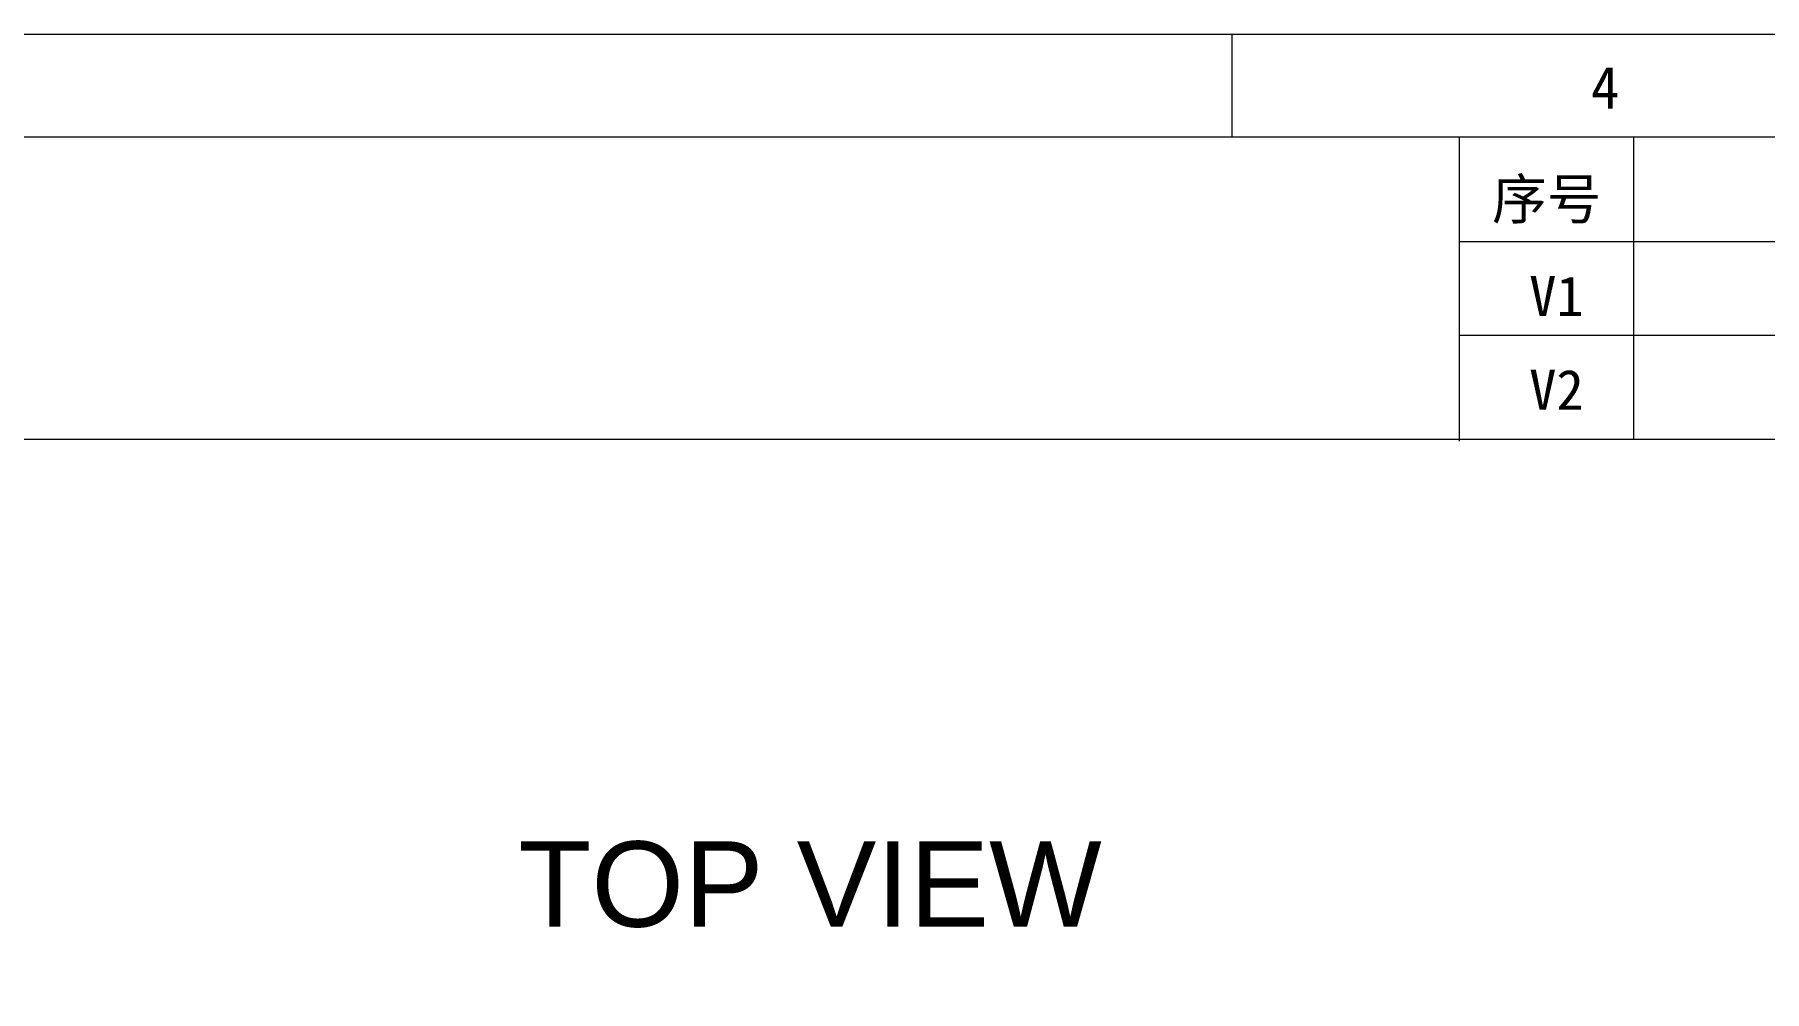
# Model space of a CAD drawing. Header units: millimetres. Extents: x 427 to 2444, y 137 to 817.
# Drawn here: x 1529.3 to 1686.9, y 408.6 to 495.8 of the extents above; entities that cross this region are included whole.
import ezdxf
from ezdxf.enums import TextEntityAlignment as Align

# ---------------------------------------------------------------- set-up
doc = ezdxf.new("R2010")
doc.units = ezdxf.units.MM
doc.layers.add('SPEC', color=2, linetype='Continuous')
doc.styles.add('Arial', font='arial.ttf')
doc.styles.add('TXDT300A-S2(TP)$0$STANDARD', font='')
doc.styles.add('txt', font='simhei.ttf')
doc.styles.get('TXDT300A-S2(TP)$0$STANDARD').set_extended_font_data('SimSun')

msp = doc.modelspace()

# ---------------------------------------------------------------- linework, layer by layer
at = {"lineweight": 0}
for p, q in [((1638.38025, 495.80297), (1638.38025, 486.46886)), ((1659.12113, 458.74441), (1659.12113, 486.46886)), ((1675.00159, 458.931), (1675.00159, 486.46886)), ((1659.12113, 458.931), (1659.12113, 477.00055)), ((1659.12113, 476.94058), (1976.52777, 476.94058)), ((1659.12113, 468.39931), (1976.52777, 468.39931)), ((1459.35607, 458.931), (1976.52777, 458.931))]:
    msp.add_line(p, q, dxfattribs=at)
for points in [[(1450.02195, 136.86884), (1985.86188, 136.86884), (1985.86188, 495.80297), (1450.02195, 495.80297)], [(1459.35607, 146.20296), (1459.35607, 486.46886), (1976.52777, 486.46886), (1976.52777, 146.20296)]]:
    msp.add_lwpolyline(points, close=True, dxfattribs=at)

# ---------------------------------------------------------------- texts
at = {"lineweight": 0, "style": 'txt'}
msp.add_text('4', height=3.81916, dxfattribs=at).set_placement((1672.38975, 490.97363), align=Align.MIDDLE_CENTER)
at = {"lineweight": 0, "style": 'TXDT300A-S2(TP)$0$STANDARD'}
for s, p in [('V1', (1665.47357, 469.04763)), ('V2', (1665.47357, 460.50636))]:
    msp.add_text(s, height=3.652506, dxfattribs=at).set_placement(p, align=Align.BOTTOM_LEFT)
at = {"lineweight": 0, "insert": (1662.09525, 482.6363), "char_height": 3.652506, "width": 20.9732592, "attachment_point": 1, "style": 'TXDT300A-S2(TP)$0$STANDARD'}
msp.add_mtext('序号', dxfattribs=at)
at = {"layer": 'SPEC', "lineweight": 0, "style": 'Arial'}
msp.add_text('TOP VIEW', height=7.779305, dxfattribs=at).set_placement((1573.40597, 414.48766))

doc.saveas('drawing.dxf')
